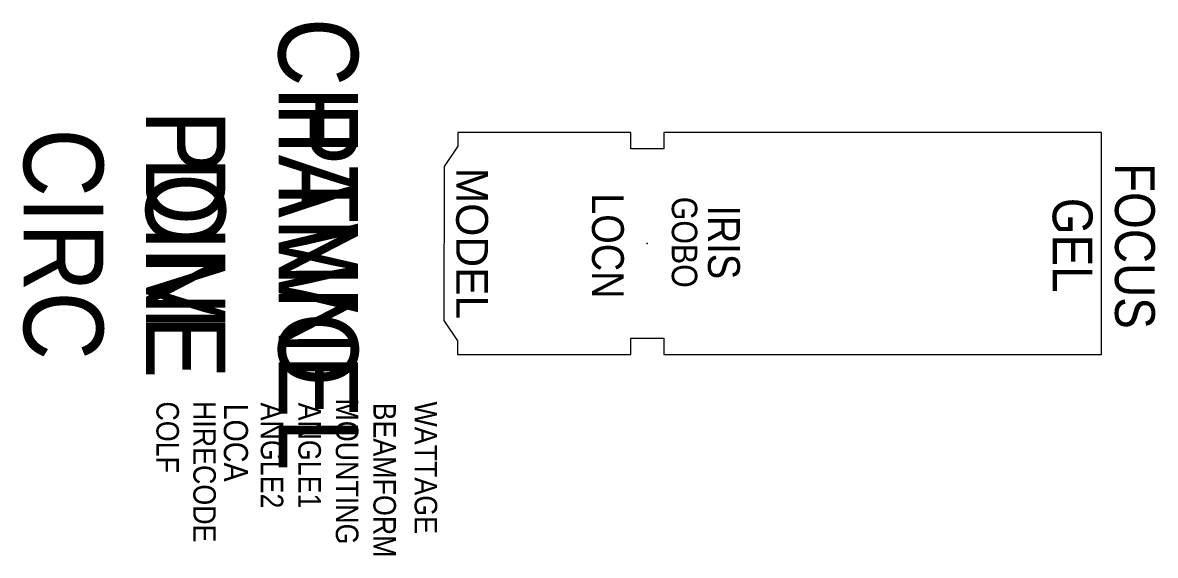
# Model space of a CAD drawing. Extents: x -1057 to 366, y 277 to 946.
import ezdxf
from ezdxf.enums import TextEntityAlignment as Align

# ---------------------------------------------------------------- set-up
doc = ezdxf.new("R2010")
doc.units = 0
doc.header["$MEASUREMENT"] = 0
for name, color, linetype in [('CHANNEL', 3, 'CONTINUOUS'), ('CIRC', 6, 'CONTINUOUS'), ('DIMMER', 4, 'CONTINUOUS'), ('FOCUS', 30, 'CONTINUOUS'), ('GEL', 1, 'CONTINUOUS'), ('LANTERNS', 4, 'CONTINUOUS'), ('LOCATION', 7, 'CONTINUOUS'), ('MODEL', 6, 'CONTINUOUS'), ('PATCH', 5, 'CONTINUOUS'), ('PATCH2', 5, 'CONTINUOUS')]:
    doc.layers.add(name, color=color, linetype=linetype)

msp = doc.modelspace()

# ---------------------------------------------------------------- linework, layer by layer
at = {"layer": 'LANTERNS', "color": 0}
msp.add_lwpolyline([(298.5, 808.3), (-251.2, 808.3), (-251.2, 787.5), (-292.9, 787.5), (-292.9, 808.3), (-510, 808.3), (-510, 791.1), (-527.3, 765.3), (-527.6, 572.1), (-510.4, 546.3), (-510.4, 529), (-292.9, 529), (-292.9, 549.9), (-251.2, 549.9), (-251.2, 529), (298.5, 529)], close=True, dxfattribs=at)
msp.add_point((-272.1, 668.7), dxfattribs=at)

# ---------------------------------------------------------------- texts
at = {"layer": 'CHANNEL', "width": 0.89}
msp.add_attdef('CHANNEL', text='', height=100, rotation=270, dxfattribs=at).set_placement((-735.4, 667.8), align=Align.CENTER)
at = {"layer": 'CIRC', "width": 0.89}
msp.add_attdef('CIRC', text='', height=100, rotation=270, dxfattribs=at).set_placement((-1055.5, 667.8), align=Align.CENTER)
at = {"layer": 'DIMMER', "width": 0.89}
msp.add_attdef('DIM', text='', height=100, rotation=270, dxfattribs=at).set_placement((-902.1, 668.7), align=Align.CENTER)
at = {"layer": 'FOCUS', "width": 0.89}
msp.add_attdef('FOCUS', text='', height=50, rotation=270, dxfattribs=at).set_placement((315.5, 665.6), align=Align.CENTER)
at = {"layer": 'GEL', "width": 0.89}
for tag, height, p in [('GOBO', 32, (-241.3, 670.2)), ('GEL', 50, (237.2, 666.6))]:
    msp.add_attdef(tag, text='', height=height, rotation=270, dxfattribs=at).set_placement(p, align=Align.CENTER)
at = {"layer": 'LANTERNS', "color": 0, "width": 0.89}
msp.add_attdef('IRIS', text='', height=40, rotation=270, dxfattribs=at).set_placement((-175.8, 670.2), align=Align.MIDDLE)
at = {"layer": 'LANTERNS', "color": 0, "width": 0.89, "flags": 1}
for tag, p, s, height in [('MOUNTING', (-663.4, 473.9), 'STANDARD HOOK CLAMP', 28.305), ('WATTAGE', (-564.4, 470.2), '1000', 28.3), ('COLF', (-888.8, 470.2), 'N', 28.3), ('HIRECODE', (-842.5, 470.8), '', 28.3), ('LOCA', (-804.1, 467.6), '', 30.3), ('ANGLE2', (-757.7, 468.7), '180', 28.3), ('ANGLE1', (-710.5, 468.7), '0', 28.3), ('BEAMFORM', (-616.2, 468.7), 'C', 28.3)]:
    msp.add_attdef(tag, p, s, height=height, rotation=270, dxfattribs=at)
at = {"layer": 'LOCATION', "width": 0.89}
msp.add_attdef('LOCN', text='', height=40, rotation=270, dxfattribs=at).set_placement((-341.6, 665.7), align=Align.CENTER)
at = {"layer": 'MODEL'}
msp.add_attdef('MODEL', text='1K LONG', height=40, rotation=270, dxfattribs=at).set_placement((-512.2, 668.7), align=Align.CENTER)
at = {"layer": 'PATCH', "width": 0.89}
msp.add_attdef('PONE', text='', height=100, rotation=270, dxfattribs=at).set_placement((-902.1, 667.8), align=Align.CENTER)
at = {"layer": 'PATCH2', "width": 0.89}
msp.add_attdef('PTWO', text='', height=100, rotation=270, dxfattribs=at).set_placement((-735.4, 667.8), align=Align.CENTER)

doc.saveas('drawing.dxf')
